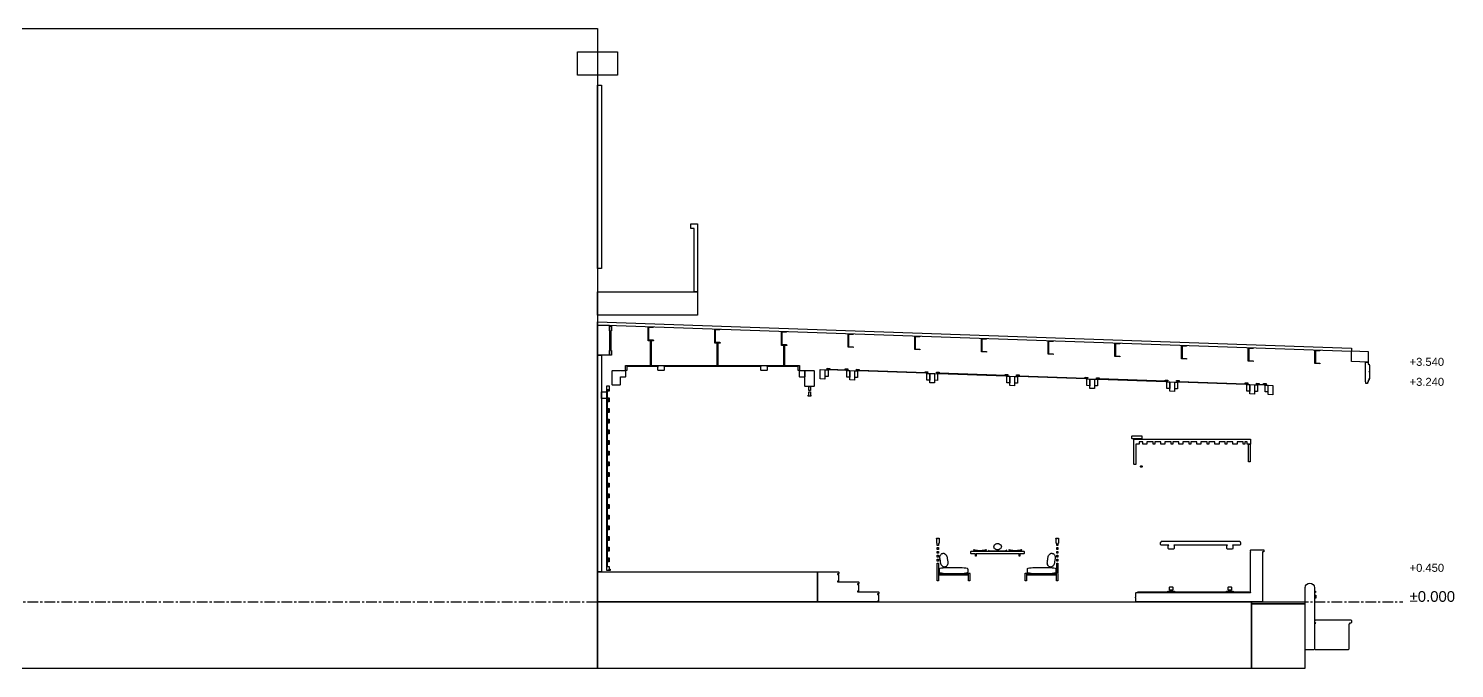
# Model space of a CAD drawing. Header units: millimetres. Extents: x -2320 to 44593, y -183000 to 30400.
# Drawn here: x 21867 to 43252, y -87000 to -77400 of the extents above; entities that cross this region are included whole.
import ezdxf

# ---------------------------------------------------------------- set-up
doc = ezdxf.new("R2010")
doc.units = ezdxf.units.MM
doc.header["$LTSCALE"] = 50
doc.linetypes.add('CENTER', pattern=[5.08, 3.175, -0.635, 0.635, -0.635])
for name, color, linetype in [('A-BLDG', 8, 'Continuous'), ('A-DIMS', 1, 'Continuous'), ('A-SECT', 7, 'Continuous'), ('S-GRID', 8, 'CENTER')]:
    doc.layers.add(name, color=color, linetype=linetype)
doc.styles.add('VN', font='arial.ttf')

msp = doc.modelspace()

# ---------------------------------------------------------------- linework, layer by layer
at = {"layer": 'A-BLDG'}
for points in [[(30400, -87000), (0, -87000), (0, -77400), (30400, -77400)], [(30700, -78100), (30100, -78100), (30100, -77750), (30700, -77750)], [(30400, -81000), (30400, -78250), (30460, -78250), (30460, -81000)], [(31850, -81350), (31850, -80400), (31800, -80400), (31800, -80330), (31900, -80330), (31900, -80350), (31900, -80400), (31900, -81350)], [(31900, -81700), (30400, -81700), (30400, -81350), (31900, -81350)], [(30610, -82300), (30580, -82300), (30580, -82230), (30584, -82230), (30584, -81935), (30580, -81935), (30580, -81865), (30610, -81865), (30610, -81935), (30601, -81935), (30601, -82230), (30610, -82230)], [(30460, -85550), (30400, -85550), (30400, -82300), (30460, -82300)], [(30540, -82850), (30540, -82950), (30460, -82950), (30460, -82850)]]:
    msp.add_lwpolyline(points, close=True, dxfattribs=at)
at = {"layer": 'A-SECT'}
for points in [[(41708.7, -82195.8), (41708.7, -82245.8), (30400, -81850), (30400, -81800)], [(30580, -81850), (30580, -82300), (30400, -82300), (30400, -81850)], [(31160, -81884.6), (31160, -81876.6), (31235, -81879.2), (31235, -81887.2), (31166, -81884.8), (31166, -82068.8), (31160, -82068.6)], [(31160, -82076.6), (31160, -82068.6), (31235, -82071.2), (31235, -82079.2)], [(31160, -82086), (31160, -82078), (31240, -82078), (31240, -82086)], [(31205, -82086), (31205, -82455), (31195, -82455), (31195, -82086)], [(32160, -81919.6), (32160, -81911.6), (32235, -81914.2), (32235, -81922.2), (32166, -81919.8), (32166, -82103.8), (32160, -82103.6)], [(32160, -82111.6), (32160, -82103.6), (32235, -82106.2), (32235, -82114.2)], [(32160, -82121), (32160, -82113), (32240, -82113), (32240, -82121)], [(32205, -82121), (32205, -82455), (32195, -82455), (32195, -82121)], [(33160, -81954.6), (33160, -81946.6), (33235, -81949.2), (33235, -81957.2), (33166, -81954.8), (33166, -82138.8), (33160, -82138.6)], [(34160, -81989.6), (34160, -81981.6), (34235, -81984.2), (34235, -81992.2), (34166, -81989.8), (34166, -82173.8), (34160, -82173.6)], [(35160, -82024.6), (35160, -82016.6), (35235, -82019.2), (35235, -82027.2), (35166, -82024.8), (35166, -82208.8), (35160, -82208.6)], [(36160, -82059.6), (36160, -82051.6), (36235, -82054.2), (36235, -82062.2), (36166, -82059.8), (36166, -82243.8), (36160, -82243.6)], [(37160, -82094.6), (37160, -82086.6), (37235, -82089.2), (37235, -82097.2), (37166, -82094.8), (37166, -82278.8), (37160, -82278.6)], [(33160, -82146.6), (33160, -82138.6), (33235, -82141.2), (33235, -82149.2)], [(33240, -82156), (33160, -82156), (33160, -82148), (33240, -82148)], [(33205, -82156), (33205, -82455), (33195, -82455), (33195, -82156)], [(34160, -82181.6), (34160, -82173.6), (34235, -82176.2), (34235, -82184.2)], [(35160, -82216.6), (35160, -82208.6), (35235, -82211.2), (35235, -82219.2)], [(36160, -82251.6), (36160, -82243.6), (36235, -82246.2), (36235, -82254.2)], [(37160, -82286.6), (37160, -82278.6), (37235, -82281.2), (37235, -82289.2)], [(38160, -82129.6), (38160, -82121.6), (38235, -82124.2), (38235, -82132.2), (38166, -82129.8), (38166, -82313.8), (38160, -82313.6)], [(38160, -82321.6), (38160, -82313.6), (38235, -82316.2), (38235, -82324.2)], [(39160, -82164.6), (39160, -82156.6), (39235, -82159.2), (39235, -82167.2), (39166, -82164.8), (39166, -82348.8), (39160, -82348.6)], [(40160, -82199.6), (40160, -82191.6), (40235, -82194.2), (40235, -82202.2), (40166, -82199.8), (40166, -82383.8), (40160, -82383.6)], [(41160, -82234.6), (41160, -82226.6), (41235, -82229.2), (41235, -82237.2), (41166, -82234.8), (41166, -82418.8), (41160, -82418.6)], [(41958.8, -82244.6), (41958.8, -82404.6), (41708.8, -82395.8), (41708.8, -82235.8)], [(30620, -82746), (30620, -82534), (30624, -82530), (30736, -82530), (30740, -82534), (30744, -82530), (30816, -82530), (30820, -82534), (30820, -82626), (30816, -82630), (30744, -82630), (30740, -82626), (30740, -82746), (30736, -82750), (30624, -82750)], [(30820, -82470), (30820, -82455), (33430, -82455), (33430, -82470), (33430, -82530), (33410, -82530), (33410, -82470), (32937.2, -82470), (32945, -82474), (32945, -82526), (32937.2, -82530), (32855.7, -82530), (32847.9, -82526), (32847.9, -82474), (32855.7, -82470), (31394.3, -82470), (31402.1, -82474), (31402.1, -82526), (31394.3, -82530), (31312.8, -82530), (31305, -82526), (31305, -82474), (31312.8, -82470), (30840, -82470), (30840, -82530), (30820, -82530)], [(33434, -82630), (33430, -82626), (33430, -82534), (33434, -82530), (33506, -82530), (33510, -82534), (33510, -82626), (33506, -82630)], [(33650, -82536), (33650, -82764), (33644, -82770), (33516, -82770), (33510, -82764), (33510, -82536), (33516, -82530), (33644, -82530)], [(33740, -82516.9), (33810, -82519.4), (33810, -82659.3), (33740, -82656.9)], [(33815, -82619.5), (33815, -82519.5), (33857, -82521), (33857, -82621)], [(33842, -82508.5), (33842, -82496.5), (33882, -82497.9), (33882, -82509.9), (34125, -82518.4), (34125, -82530.4), (33872, -82521.5), (33872, -82509.6)], [(34155, -82519.4), (34115, -82518), (34115, -82506), (34155, -82507.4)], [(34140, -82630.9), (34140, -82530.9), (34182, -82532.4), (34182, -82632.4)], [(34185, -82532.5), (34255, -82534.9), (34255, -82674.9), (34185, -82672.5)], [(34300, -82636.5), (34258, -82635), (34258, -82535), (34300, -82536.5)], [(34285, -82512), (34325, -82513.4), (34325, -82525.4), (35325, -82560.4), (35325, -82572.4), (34315, -82537), (34315, -82525.1), (34285, -82524)], [(35355, -82561.4), (35315, -82560), (35315, -82548), (35355, -82549.4)], [(39160, -82356.6), (39160, -82348.6), (39235, -82351.2), (39235, -82359.2)], [(40160, -82391.6), (40160, -82383.6), (40235, -82386.2), (40235, -82394.2)], [(41160, -82426.6), (41160, -82418.6), (41235, -82421.2), (41235, -82429.2)], [(41923.9, -82704.7), (41921.8, -82704.7), (41918.8, -82701.7), (41918.8, -82409.7), (41921.8, -82406.7), (41956, -82406.7), (41959, -82409.7), (41959, -82434.7), (41971.1, -82434.8), (41971.1, -82450.8), (41973.1, -82448.8), (41977.1, -82448.8), (41979.1, -82450.8), (41979.1, -82546.8), (41977.1, -82548.8), (41973.1, -82548.8), (41971.1, -82546.8), (41971.1, -82554.8), (41973.1, -82552.8), (41977.1, -82552.8), (41979.1, -82554.8), (41979.1, -82650.8), (41977.1, -82652.8), (41973.1, -82652.8), (41971.1, -82650.8), (41971.1, -82674.8), (41959, -82674.7), (41959, -82701.7), (41956, -82704.7), (41949, -82704.7), (41949, -82725), (41923.9, -82726.4)], [(30575, -82940.1), (30575, -82943.6), (30575, -82959.9), (30545, -82959.9), (30545, -82963), (30575, -82963), (30575, -82963.3), (30575, -82977), (30545, -82977), (30545, -82980.1), (30575, -82980.1), (30575, -82996.4), (30575, -82999.9), (30545, -82999.9), (30545, -83100.1), (30575, -83100.1), (30575, -83103.6), (30575, -83119.9), (30545, -83119.9), (30545, -83123), (30575, -83123), (30575, -83123.3), (30575, -83137), (30545, -83137), (30545, -83140.1), (30575, -83140.1), (30575, -83156.4), (30575, -83159.9), (30545, -83159.9), (30545, -83260.1), (30575, -83260.1), (30575, -83263.6), (30575, -83279.9), (30545, -83279.9), (30545, -83283), (30575, -83283), (30575, -83296.7), (30575, -83297), (30545, -83297), (30545, -83300.1), (30575, -83300.1), (30575, -83316.4), (30575, -83319.9), (30545, -83319.9), (30545, -83420.1), (30575, -83420.1), (30575, -83423.6), (30575, -83439.9), (30545, -83439.9), (30545, -83443), (30575, -83443), (30575, -83456.7), (30575, -83457), (30545, -83457), (30545, -83460.1), (30575, -83460.1), (30575, -83476.4), (30575, -83479.9), (30545, -83479.9), (30545, -83580.1), (30575, -83580.1), (30575, -83583.6), (30575, -83599.9), (30545, -83599.9), (30545, -83603), (30575, -83603), (30575, -83603.3), (30575, -83617), (30545, -83617), (30545, -83620.1), (30575, -83620.1), (30575, -83636.4), (30575, -83639.9), (30545, -83639.9), (30545, -83740.1), (30575, -83740.1), (30575, -83743.6), (30575, -83759.9), (30545, -83759.9), (30545, -83763), (30575, -83763), (30575, -83776.7), (30575, -83777), (30545, -83777), (30545, -83780.1), (30575, -83780.1), (30575, -83796.4), (30575, -83799.9), (30545, -83799.9), (30545, -83900.1), (30575, -83900.1), (30575, -83903.6), (30575, -83919.9), (30545, -83919.9), (30545, -83923), (30575, -83923), (30575, -83936.7), (30575, -83937), (30545, -83937), (30545, -83940.1), (30575, -83940.1), (30575, -83956.4), (30575, -83959.9), (30545, -83959.9), (30545, -84060.1), (30575, -84060.1), (30575, -84063.6), (30575, -84079.9), (30545, -84079.9), (30545, -84083), (30575, -84083), (30575, -84083.3), (30575, -84097), (30545, -84097), (30545, -84100.1), (30575, -84100.1), (30575, -84116.4), (30575, -84119.9), (30545, -84119.9), (30545, -84220.1), (30575, -84220.1), (30575, -84223.6), (30575, -84239.9), (30545, -84239.9), (30545, -84243), (30575, -84243), (30575, -84243.3), (30575, -84257), (30545, -84257), (30545, -84260.1), (30575, -84260.1), (30575, -84276.4), (30575, -84279.9), (30545, -84279.9), (30545, -84380.1), (30575, -84380.1), (30575, -84383.6), (30575, -84399.9), (30545, -84399.9), (30545, -84403), (30575, -84403), (30575, -84403.3), (30575, -84417), (30545, -84417), (30545, -84420.1), (30575, -84420.1), (30575, -84436.4), (30575, -84439.9), (30545, -84439.9), (30545, -84540.1), (30575, -84540.1), (30575, -84558.7), (30575, -84559.9), (30545, -84559.9), (30545, -84563), (30575, -84563), (30575, -84576.7), (30575, -84577), (30545, -84577), (30545, -84580.1), (30575, -84580.1), (30575, -84581.3), (30575, -84599.9), (30545, -84599.9), (30545, -84700.1), (30575, -84700.1), (30575, -84703.6), (30575, -84719.9), (30545, -84719.9), (30545, -84723), (30575, -84723), (30575, -84736.7), (30575, -84737), (30545, -84737), (30545, -84740.1), (30575, -84740.1), (30575, -84756.4), (30575, -84759.9), (30545, -84759.9), (30545, -84860.1), (30575, -84860.1), (30575, -84878.7), (30575, -84879.9), (30545, -84879.9), (30545, -84883), (30575, -84883), (30575, -84883.3), (30575, -84897), (30545, -84897), (30545, -84900.1), (30575, -84900.1), (30575, -84901.3), (30575, -84919.9), (30545, -84919.9), (30545, -85020.1), (30575, -85020.1), (30575, -85023.6), (30575, -85039.9), (30545, -85039.9), (30545, -85043), (30575, -85043), (30575, -85043.3), (30575, -85057), (30545, -85057), (30545, -85060.1), (30575, -85060.1), (30575, -85061.3), (30575, -85079.9), (30545, -85079.9), (30545, -85180.1), (30575, -85180.1), (30575, -85183.6), (30575, -85199.9), (30545, -85199.9), (30545, -85203), (30575, -85203), (30575, -85203.3), (30575, -85217), (30545, -85217), (30545, -85220.1), (30575, -85220.1), (30575, -85236.4), (30575, -85239.9), (30545, -85239.9), (30545, -85340.1), (30575, -85340.1), (30575, -85358.7), (30575, -85359.9), (30545, -85359.9), (30545, -85363), (30575, -85363), (30575, -85363.3), (30575, -85377), (30545, -85377), (30545, -85380.1), (30575, -85380.1), (30575, -85396.4), (30575, -85399.9), (30545, -85399.9), (30545, -85470), (30575, -85470), (30575, -85471), (30575, -85472.1), (30575, -85475.1), (30575, -85476.3), (30575, -85477.6), (30575, -85478.8), (30575, -85481.1), (30575, -85481.8), (30575, -85530), (30545, -85530), (30540, -85530), (30540, -82760), (30545, -82760), (30575, -82760), (30575, -82807.5), (30575, -82809.6), (30575, -82817), (30575, -82820), (30545, -82820), (30545, -82820.1), (30575, -82820.1), (30575, -82839.9), (30545, -82839.9), (30545, -82940.1)], [(35382, -82674.4), (35340, -82672.9), (35340, -82572.9), (35382, -82574.4)], [(35385, -82574.5), (35455, -82576.9), (35455, -82716.9), (35385, -82714.5)], [(35500, -82678.5), (35458, -82677), (35458, -82577), (35500, -82578.5)], [(35485, -82554), (35525, -82555.4), (35525, -82567.4), (36525, -82602.4), (36525, -82614.4), (35515, -82579), (35515, -82567.1), (35485, -82566)], [(36515, -82602), (36515, -82590), (36555, -82591.4), (36555, -82603.4)], [(36582, -82716.4), (36540, -82714.9), (36540, -82614.9), (36582, -82616.4)], [(36585, -82616.5), (36655, -82618.9), (36655, -82758.9), (36585, -82756.5)], [(36658, -82719), (36658, -82619), (36700, -82620.5), (36700, -82720.5)], [(36685, -82608), (36685, -82596), (36725, -82597.4), (36725, -82609.4), (37725, -82644.4), (37725, -82656.4), (36715, -82621), (36715, -82609.1)], [(37755, -82645.4), (37715, -82644), (37715, -82632), (37755, -82633.4)], [(37782, -82758.4), (37740, -82756.9), (37740, -82656.9), (37782, -82658.4)], [(37785, -82658.5), (37855, -82660.9), (37855, -82800.9), (37785, -82798.5)], [(37858, -82761), (37858, -82661), (37900, -82662.5), (37900, -82762.5)], [(37885, -82638), (37925, -82639.4), (37925, -82651.4), (38925, -82686.4), (38925, -82698.4), (37915, -82663), (37915, -82651.1), (37885, -82650)], [(38915, -82686), (38915, -82674), (38955, -82675.4), (38955, -82687.4)], [(38982, -82800.4), (38940, -82798.9), (38940, -82698.9), (38982, -82700.4)], [(38985, -82700.5), (39055, -82702.9), (39055, -82842.9), (38985, -82840.5)], [(39100, -82804.5), (39058, -82803), (39058, -82703), (39100, -82704.5)], [(39085, -82680), (39125, -82681.4), (39125, -82693.4), (40125, -82728.4), (40125, -82740.4), (39115, -82705), (39115, -82693.1), (39085, -82692)], [(40115, -82728), (40115, -82716), (40155, -82717.4), (40155, -82729.4)], [(40140, -82840.9), (40140, -82740.9), (40182, -82742.4), (40182, -82842.4)], [(40185, -82742.5), (40255, -82744.9), (40255, -82884.9), (40185, -82882.5)], [(40258, -82845), (40258, -82745), (40300, -82746.5), (40300, -82846.5)], [(40285, -82722), (40325, -82723.4), (40325, -82735.4), (40396.9, -82737.9), (40396.9, -82749.9), (40315, -82747), (40315, -82735.1), (40285, -82734)], [(40386.9, -82737.5), (40386.9, -82725.5), (40427.1, -82726.9), (40427.1, -82738.9)], [(40454.2, -82851.9), (40412, -82850.4), (40412, -82750.4), (40454.2, -82751.9)], [(40459.2, -82752.1), (40529.5, -82754.5), (40529.5, -82894.5), (40459.2, -82892.1)], [(33560, -82900.8), (33567.5, -82900.8), (33567.5, -82851.6), (33592.5, -82851.6), (33592.5, -82900.8), (33600, -82900.8), (33600, -82912.9), (33600, -82913.1), (33592.5, -82913.1), (33567.5, -82913.1), (33560, -82913.1), (33560, -82912.9)], [(33567.5, -82830), (33567.5, -82827.6), (33567.5, -82824), (33567.5, -82819.1), (33567.5, -82770), (33592.5, -82770), (33592.5, -82819.1), (33592.5, -82824), (33592.5, -82827.6), (33592.5, -82830)], [(38565.1, -83514), (38565.1, -83550), (38561.1, -83554), (38419.1, -83554), (38415.1, -83550), (38415.1, -83514), (38419.1, -83510), (38561.1, -83510)], [(38518.9, -83635), (38517.9, -83635), (38516.9, -83635), (38515.9, -83635), (38514.7, -83635), (38510, -83635), (38475.1, -83635), (38475.1, -83936), (38471.1, -83940), (38449.1, -83940), (38445.1, -83936), (38445.1, -83564), (38449.1, -83560), (38471.1, -83560), (38475.1, -83564), (38475.1, -83560), (40195.1, -83560), (40195.1, -83600), (40195.1, -83635), (40160.2, -83635), (40155.5, -83635), (40154.3, -83635), (40153.3, -83635), (40152.3, -83635), (40151.3, -83635), (40149.8, -83635), (40145.1, -83635), (40145.1, -83600), (40106.1, -83600), (40106.1, -83635), (40096.6, -83635), (40084.1, -83635), (40084.1, -83600), (39990.7, -83600), (39990.7, -83635), (39960.7, -83635), (39959.5, -83635), (39933.3, -83635), (39929.5, -83635), (39929.5, -83600), (39836.1, -83600), (39836.1, -83635), (39826.6, -83635), (39814.1, -83635), (39814.1, -83600), (39720.7, -83600), (39720.7, -83635), (39690.7, -83635), (39690.1, -83635), (39689.5, -83635), (39663.3, -83635), (39659.5, -83635), (39659.5, -83600), (39566.1, -83600), (39566.1, -83635), (39553.6, -83635), (39544.1, -83635), (39544.1, -83600), (39450.7, -83600), (39450.7, -83635), (39420.7, -83635), (39419.5, -83635), (39389.5, -83635), (39389.5, -83600), (39296.1, -83600), (39296.1, -83635), (39283.6, -83635), (39274.1, -83635), (39274.1, -83600), (39180.7, -83600), (39180.7, -83635), (39150.7, -83635), (39149.5, -83635), (39119.5, -83635), (39119.5, -83600), (39026.1, -83600), (39026.1, -83635), (39016.6, -83635), (39004.1, -83635), (39004.1, -83600), (38910.7, -83600), (38910.7, -83635), (38906.9, -83635), (38880.7, -83635), (38879.5, -83635), (38853.3, -83635), (38849.5, -83635), (38849.5, -83600), (38756.1, -83600), (38756.1, -83635), (38743.6, -83635), (38734.1, -83635), (38734.1, -83600), (38640.7, -83600), (38640.7, -83635), (38610.7, -83635), (38609.5, -83635), (38579.5, -83635), (38579.5, -83600), (38525.1, -83600), (38525.1, -83635), (38520.4, -83635)], [(40190.1, -83635), (40190.1, -83900), (40164, -83900), (40164, -83635)], [(38558.2, -83958.4), (38563.6, -83961.5), (38566.7, -83966.9), (38566.7, -83973.1), (38563.6, -83978.5), (38558.2, -83981.6), (38552, -83981.6), (38546.6, -83978.5), (38543.5, -83973.1), (38543.5, -83966.9), (38546.6, -83961.5), (38552, -83958.4)], [(35496, -85153.6), (35496, -85152.2), (35496, -85147.3), (35496, -85142.5), (35496, -85125), (35492, -85125), (35488, -85121), (35488, -85064), (35492, -85060), (35488, -85060), (35484, -85056), (35484, -85049), (35488, -85045), (35522, -85045), (35526, -85049), (35526, -85056), (35522, -85060), (35518, -85060), (35522, -85064), (35522, -85121), (35518, -85125), (35512, -85125), (35512, -85142.5), (35512, -85147.3), (35512, -85152.2), (35512, -85153.6)], [(37304, -85153.6), (37288, -85153.6), (37288, -85152.2), (37288, -85148.9), (37288, -85147.3), (37288, -85142.5), (37288, -85125), (37282, -85125), (37278, -85121), (37278, -85064), (37282, -85060), (37278, -85060), (37274, -85056), (37274, -85049), (37278, -85045), (37312, -85045), (37316, -85049), (37316, -85056), (37312, -85060), (37308, -85060), (37312, -85064), (37312, -85121), (37308, -85125), (37304, -85125), (37304, -85142.5), (37304, -85147.3), (37304, -85148.9), (37304, -85152.2)], [(38968.1, -85210), (38960.1, -85202), (38960.1, -85158), (38968.1, -85150), (38853.1, -85150), (38845.1, -85142), (38845.1, -85108), (38853.1, -85100), (38859.1, -85100), (38855.1, -85096), (38859.1, -85092), (40031.1, -85092), (40035.1, -85096), (40031.1, -85100), (40037.1, -85100), (40045.1, -85108), (40045.1, -85142), (40037.1, -85150), (39922.1, -85150), (39930.1, -85158), (39930.1, -85202), (39922.1, -85210), (39848.1, -85210), (39840.1, -85202), (39840.1, -85158), (39848.1, -85150), (39042.1, -85150), (39050.1, -85158), (39050.1, -85202), (39042.1, -85210)], [(35496, -85202.9), (35496, -85193.9), (35496, -85185.2), (35496, -85183.8), (35512, -85183.8), (35512, -85185.2), (35512, -85193.9), (35512, -85202.9), (35512, -85211.6), (35512, -85213), (35496, -85213), (35496, -85211.6)], [(35496, -85262.3), (35496, -85253.3), (35496, -85244.6), (35496, -85243.2), (35512, -85243.2), (35512, -85244.6), (35512, -85253.3), (35512, -85262.3), (35512, -85271), (35512, -85272.4), (35496, -85272.4), (35496, -85271)], [(35496, -85330.4), (35496, -85321.7), (35496, -85312.7), (35496, -85304), (35496, -85302.6), (35512, -85302.6), (35512, -85304), (35512, -85312.7), (35512, -85321.7), (35512, -85330.4), (35512, -85331.8), (35496, -85331.8)], [(35604.9, -85477.8), (35602.1, -85477.9), (35600, -85478), (35599.3, -85478), (35596.5, -85477.9), (35593.6, -85477.8), (35590.3, -85477.1), (35584.2, -85473.8), (35573.7, -85466.2), (35562.6, -85455.7), (35555, -85444.3), (35550.4, -85432.3), (35547.5, -85420.1), (35545.6, -85407.7), (35544.3, -85395.3), (35542.8, -85382.9), (35540.6, -85370.6), (35538.2, -85358.3), (35536.2, -85346), (35535.4, -85333.4), (35536.3, -85320.7), (35540.2, -85307.4), (35547.7, -85294.2), (35555.4, -85283.8), (35560.4, -85278.9), (35563.3, -85277.2), (35566, -85276.2), (35568.7, -85275.3), (35569.3, -85275.2), (35571.4, -85274.6), (35574.1, -85273.9), (35576.8, -85273.3), (35579, -85272.9), (35580.6, -85272.2), (35581.2, -85272.6), (35582.3, -85272.5), (35585.1, -85272.2), (35587.9, -85272.1), (35590, -85272), (35590.7, -85272), (35593.5, -85272.1), (35596.4, -85272.2), (35599.7, -85272.9), (35605.8, -85276.2), (35616.3, -85283.8), (35627.4, -85294.3), (35635, -85305.7), (35639.6, -85317.7), (35642.5, -85329.9), (35644.4, -85342.3), (35645.7, -85354.7), (35647.2, -85367.1), (35649.4, -85379.4), (35651.8, -85391.7), (35653.8, -85404), (35654.6, -85416.6), (35653.7, -85429.3), (35649.8, -85442.6), (35642.3, -85455.8), (35634.6, -85466.2), (35629.6, -85471.1), (35626.7, -85472.8), (35624, -85473.8), (35621.3, -85474.7), (35620.7, -85474.8), (35618.6, -85475.4), (35615.9, -85476.1), (35613.2, -85476.7), (35611, -85477.1), (35609.4, -85477.8), (35608.8, -85477.4), (35607.7, -85477.5)], [(36070, -85274), (36064, -85280), (36006, -85280), (36000, -85274), (36000, -85246), (36006, -85240), (36064, -85240), (36070, -85246), (36070, -85240), (36730, -85240), (36730, -85246), (36736, -85240), (36794, -85240), (36800, -85246), (36800, -85274), (36794, -85280), (36736, -85280), (36730, -85274), (36730, -85280), (36733.5, -85280), (36733.5, -85316.5), (36721.5, -85316.5), (36721.5, -85280), (36078.5, -85280), (36078.5, -85316.5), (36066.5, -85316.5), (36066.5, -85280), (36070, -85280)], [(36174.9, -85227.1), (36197.7, -85222.8), (36227.5, -85216), (36232.7, -85218), (36222.4, -85228), (36197.7, -85234.2), (36174.9, -85239), (36168.4, -85240), (36159.1, -85240), (36146.4, -85240), (36135, -85240), (36123.6, -85240), (36110.9, -85240), (36101.6, -85240), (36095.1, -85239), (36072.3, -85234.2), (36047.6, -85228), (36037.3, -85218), (36042.5, -85216), (36072.3, -85222.8), (36095.1, -85227.1), (36101.6, -85228), (36110.9, -85228), (36123.6, -85228), (36135, -85228), (36146.4, -85228), (36159.1, -85228), (36168.4, -85228)], [(36270, -85240), (36270, -85237), (36275.7, -85237), (36261.8, -85225), (36265.9, -85223), (36278.6, -85233), (36286.6, -85233), (36345, -85233), (36365.4, -85233), (36376.2, -85233), (36383.2, -85233), (36388.5, -85233), (36392.7, -85233), (36396.5, -85233), (36400, -85233), (36403.5, -85233), (36407.3, -85233), (36411.5, -85233), (36416.8, -85233), (36423.8, -85233), (36434.6, -85233), (36455, -85233), (36513.4, -85233), (36521.4, -85233), (36534.1, -85223), (36538.2, -85225), (36524.3, -85237), (36530, -85237), (36530, -85240)], [(36456.8, -85175), (36445.6, -85203), (36439.9, -85207.4), (36424.1, -85216.6), (36411.4, -85221.2), (36400, -85222.6), (36388.6, -85221.2), (36375.9, -85216.6), (36360.1, -85207.4), (36354.4, -85203), (36343.2, -85175), (36351.6, -85145), (36360.1, -85139), (36375.9, -85130.5), (36388.6, -85126.3), (36400, -85125), (36411.4, -85126.3), (36424.1, -85130.5), (36439.9, -85139), (36448.4, -85145)], [(36727.7, -85222.8), (36757.5, -85216), (36762.7, -85218), (36752.3, -85228), (36727.7, -85234.2), (36704.9, -85239), (36698.4, -85240), (36689.1, -85240), (36676.4, -85240), (36665, -85240), (36653.6, -85240), (36640.9, -85240), (36631.6, -85240), (36625.1, -85239), (36602.3, -85234.2), (36577.6, -85228), (36567.3, -85218), (36572.5, -85216), (36602.3, -85222.8), (36625.1, -85227.1), (36631.6, -85228), (36640.9, -85228), (36653.6, -85228), (36665, -85228), (36676.4, -85228), (36689.1, -85228), (36698.4, -85228), (36704.9, -85227.1)], [(37184.1, -85476.1), (37181.4, -85475.4), (37179.3, -85474.8), (37178.7, -85474.7), (37176, -85473.8), (37173.3, -85472.8), (37170.4, -85471.1), (37165.4, -85466.2), (37157.7, -85455.8), (37150.2, -85442.6), (37146.3, -85429.3), (37145.4, -85416.6), (37146.2, -85404), (37148.2, -85391.7), (37150.6, -85379.4), (37152.8, -85367.1), (37154.3, -85354.7), (37155.6, -85342.3), (37157.5, -85329.9), (37160.4, -85317.7), (37165, -85305.7), (37172.6, -85294.3), (37183.7, -85283.8), (37194.2, -85276.2), (37200.3, -85272.9), (37203.6, -85272.2), (37206.5, -85272.1), (37209.3, -85272), (37210, -85272), (37212.1, -85272.1), (37214.9, -85272.2), (37217.7, -85272.5), (37218.8, -85272.6), (37219.4, -85272.2), (37221, -85272.9), (37223.2, -85273.3), (37225.9, -85273.9), (37228.6, -85274.6), (37230.7, -85275.2), (37231.3, -85275.3), (37234, -85276.2), (37236.7, -85277.2), (37239.6, -85278.9), (37244.6, -85283.8), (37252.3, -85294.2), (37259.8, -85307.4), (37263.7, -85320.7), (37264.6, -85333.4), (37263.8, -85346), (37261.8, -85358.3), (37259.4, -85370.6), (37257.2, -85382.9), (37255.7, -85395.3), (37254.4, -85407.7), (37252.5, -85420.1), (37249.6, -85432.3), (37245, -85444.3), (37237.4, -85455.7), (37226.3, -85466.2), (37215.8, -85473.8), (37209.7, -85477.1), (37206.4, -85477.8), (37203.5, -85477.9), (37200.7, -85478), (37200, -85478), (37197.9, -85477.9), (37195.1, -85477.8), (37192.3, -85477.5), (37191.2, -85477.4), (37190.6, -85477.8), (37189, -85477.1), (37186.8, -85476.7)], [(37304, -85193.9), (37304, -85202.9), (37304, -85211.6), (37304, -85213), (37288, -85213), (37288, -85211.6), (37288, -85202.9), (37288, -85193.9), (37288, -85185.2), (37288, -85183.8), (37304, -85183.8), (37304, -85185.2)], [(37304, -85253.3), (37304, -85262.3), (37304, -85271), (37304, -85272.4), (37288, -85272.4), (37288, -85271), (37288, -85262.3), (37288, -85253.3), (37288, -85244.6), (37288, -85243.2), (37304, -85243.2), (37304, -85244.6)], [(37304, -85304), (37304, -85312.7), (37304, -85321.7), (37304, -85330.4), (37304, -85331.8), (37288, -85331.8), (37288, -85330.4), (37288, -85321.7), (37288, -85312.7), (37288, -85304), (37288, -85302.6), (37304, -85302.6)], [(38469.1, -85940), (38467.1, -85938), (38467.1, -85932), (38469.1, -85930), (38473.1, -85930), (38475.1, -85932), (38475.1, -85864), (38479.1, -85860), (40191.1, -85860), (40195.1, -85864), (40195.1, -85254), (40199.1, -85250), (40195.1, -85246), (40195.1, -85224), (40199.1, -85220), (40391.1, -85220), (40395.1, -85224), (40395.1, -85246), (40391.1, -85250), (40371.1, -85250), (40375.1, -85254), (40375.1, -85996), (40371.1, -86000), (40199.1, -86000), (40195.1, -85996), (40191.1, -86000), (38479.1, -86000), (38475.1, -85996), (38475.1, -85938), (38473.1, -85940)], [(30576, -85528), (30576, -85510), (30590, -85510), (30590, -85528)], [(35495, -85637), (35495, -85573), (35493, -85570), (35495, -85567), (35495, -85453), (35493, -85450), (35496, -85450), (35496, -85432.5), (35496, -85427.7), (35496, -85426.1), (35496, -85422.8), (35496, -85421.4), (35512, -85421.4), (35512, -85422.8), (35512, -85426.1), (35512, -85427.7), (35512, -85432.5), (35512, -85450), (35515, -85450), (35513, -85453), (35513, -85567), (35515, -85570), (35517, -85570), (35515, -85573), (35515, -85637), (35517, -85640), (35514, -85640), (35514, -85683.4), (35496, -85683.4), (35496, -85640), (35493, -85640)], [(35496, -85381.1), (35496, -85372.1), (35496, -85363.4), (35496, -85362), (35512, -85362), (35512, -85363.4), (35512, -85372.1), (35512, -85381.1), (35512, -85389.8), (35512, -85391.2), (35496, -85391.2), (35496, -85389.8)], [(35527.1, -85530.4), (35527.2, -85527.5), (35527.3, -85523), (35527.5, -85518.6), (35527.9, -85514.1), (35528.3, -85509.6), (35528.8, -85505.1), (35530.4, -85500.6), (35538.5, -85496.2), (35557.3, -85491.9), (35582.5, -85488.4), (35608.8, -85486.3), (35635, -85485.3), (35661.3, -85484.8), (35687.5, -85484.6), (35713.8, -85484.6), (35740, -85484.6), (35766.3, -85484.6), (35792.5, -85484.6), (35818.8, -85484.8), (35845, -85485.3), (35871.3, -85486.3), (35897.5, -85488.4), (35922.7, -85491.9), (35941.5, -85496.2), (35949.6, -85500.6), (35951.2, -85505.1), (35951.7, -85509.6), (35952.1, -85514.1), (35952.5, -85518.6), (35952.7, -85523), (35952.8, -85527.5), (35952.9, -85531.7), (35953.3, -85533.2), (35952.9, -85533.6), (35952.8, -85536.5), (35952.7, -85541), (35952.5, -85545.4), (35952.1, -85549.9), (35951.7, -85554.4), (35951.2, -85558.9), (35949.6, -85563.4), (35941.5, -85567.8), (35922.7, -85572.1), (35897.5, -85575.6), (35871.3, -85577.7), (35845, -85578.7), (35818.8, -85579.2), (35792.5, -85579.4), (35766.3, -85579.4), (35740, -85579.4), (35713.8, -85579.4), (35687.5, -85579.4), (35661.3, -85579.2), (35635, -85578.7), (35608.8, -85577.7), (35582.5, -85575.6), (35557.3, -85572.1), (35538.5, -85567.8), (35530.4, -85563.4), (35528.8, -85558.9), (35528.3, -85554.4), (35527.9, -85549.9), (35527.5, -85545.4), (35527.3, -85541), (35527.2, -85536.5), (35527.1, -85532.3), (35526.7, -85530.8)], [(36847.5, -85518.6), (36847.9, -85514.1), (36848.3, -85509.6), (36848.8, -85505.1), (36850.4, -85500.6), (36858.5, -85496.2), (36877.3, -85491.9), (36902.5, -85488.4), (36928.7, -85486.3), (36955, -85485.3), (36981.2, -85484.8), (37007.5, -85484.6), (37033.7, -85484.6), (37060, -85484.6), (37086.2, -85484.6), (37112.5, -85484.6), (37138.7, -85484.8), (37165, -85485.3), (37191.2, -85486.3), (37217.5, -85488.4), (37242.7, -85491.9), (37261.5, -85496.2), (37269.6, -85500.6), (37271.2, -85505.1), (37271.7, -85509.6), (37272.1, -85514.1), (37272.5, -85518.6), (37272.7, -85523), (37272.8, -85527.5), (37272.9, -85530.4), (37273.3, -85530.8), (37272.9, -85532.3), (37272.8, -85536.5), (37272.7, -85541), (37272.5, -85545.4), (37272.1, -85549.9), (37271.7, -85554.4), (37271.2, -85558.9), (37269.6, -85563.4), (37261.5, -85567.8), (37242.7, -85572.1), (37217.5, -85575.6), (37191.2, -85577.7), (37165, -85578.7), (37138.7, -85579.2), (37112.5, -85579.4), (37086.2, -85579.4), (37060, -85579.4), (37033.7, -85579.4), (37007.5, -85579.4), (36981.2, -85579.2), (36955, -85578.7), (36928.7, -85577.7), (36902.5, -85575.6), (36877.3, -85572.1), (36858.5, -85567.8), (36850.4, -85563.4), (36848.8, -85558.9), (36848.3, -85554.4), (36847.9, -85549.9), (36847.5, -85545.4), (36847.3, -85541), (36847.2, -85536.5), (36847.1, -85533.6), (36846.7, -85533.2), (36847.1, -85531.7), (36847.2, -85527.5), (36847.3, -85523)], [(37283, -85570), (37285, -85570), (37287, -85567), (37287, -85453), (37285, -85450), (37288, -85450), (37288, -85432.5), (37288, -85427.7), (37288, -85422.8), (37288, -85421.4), (37304, -85421.4), (37304, -85422.8), (37304, -85427.7), (37304, -85432.5), (37304, -85450), (37307, -85450), (37305, -85453), (37305, -85567), (37307, -85570), (37305, -85573), (37305, -85637), (37307, -85640), (37304, -85640), (37304, -85683.4), (37286, -85683.4), (37286, -85640), (37283, -85640), (37285, -85637), (37285, -85573)], [(37304, -85372.1), (37304, -85381.1), (37304, -85389.8), (37304, -85391.2), (37288, -85391.2), (37288, -85389.8), (37288, -85381.1), (37288, -85372.1), (37288, -85363.4), (37288, -85362), (37304, -85362), (37304, -85363.4)], [(33700, -85552), (33700, -86000), (30400, -86000), (30400, -85552)], [(33700, -85856), (33700, -85730), (33700, -85724), (33700, -85706), (33700, -85580), (33706, -85580), (33700, -85574), (33700, -85556), (33706, -85550), (33950, -85550), (33950, -85548), (33970, -85548), (33970, -85550), (34014, -85550), (34020, -85556), (34020, -85574), (34014, -85580), (34000, -85580), (34000, -85592), (34002, -85590), (34010, -85590), (34012, -85592), (34012, -85688), (34010, -85690), (34002, -85690), (34000, -85688), (34000, -85700), (34250, -85700), (34250, -85698), (34270, -85698), (34270, -85700), (34314, -85700), (34320, -85706), (34320, -85724), (34314, -85730), (34300, -85730), (34300, -85742), (34302, -85740), (34310, -85740), (34312, -85742), (34312, -85838), (34310, -85840), (34302, -85840), (34300, -85838), (34300, -85850), (34550, -85850), (34550, -85848), (34570, -85848), (34570, -85850), (34614, -85850), (34620, -85856), (34620, -85874), (34614, -85880), (34600, -85880), (34600, -85892), (34602, -85890), (34610, -85890), (34612, -85892), (34612, -85988), (34610, -85990), (34602, -85990), (34600, -85988), (34600, -86000), (34300, -86000), (34000, -86000), (33700, -86000), (33700, -85880), (33700, -85874)], [(35520, -85580), (35960, -85580), (35960, -85600), (35520, -85600)], [(35965, -85637), (35965, -85573), (35963, -85570), (35987, -85570), (35985, -85573), (35985, -85637), (35987, -85640), (35984, -85640), (35984, -85683.4), (35966, -85683.4), (35966, -85640), (35963, -85640)], [(36813, -85570), (36837, -85570), (36835, -85573), (36835, -85637), (36837, -85640), (36834, -85640), (36834, -85683.4), (36816, -85683.4), (36816, -85640), (36813, -85640), (36815, -85637), (36815, -85573)], [(36840, -85580), (37280, -85580), (37280, -85600), (36840, -85600)], [(41145.7, -86720), (41021.1, -86720), (41013.1, -86712), (41013.1, -85796), (41016.1, -85793), (41015.1, -85788), (41020.3, -85762), (41035.1, -85739.9), (41057.2, -85725.2), (41083.4, -85720), (41109.5, -85725.2), (41131.7, -85739.9), (41146.5, -85762), (41151.7, -85788), (41150.7, -85793), (41153.7, -85796), (41153.7, -86712)], [(40175.1, -85850), (40175.1, -85860), (38505.1, -85860), (38505.1, -85850)], [(38955.1, -85840), (38957.1, -85838), (39053.1, -85838), (39055.1, -85840), (39055.1, -85848), (39053.1, -85850), (38957.1, -85850), (38955.1, -85848)], [(38980.1, -85780), (38985.1, -85775), (39025.1, -85775), (39030.1, -85780), (39030.1, -85820), (39025.1, -85825), (38985.1, -85825), (38980.1, -85820)], [(39837.1, -85850), (39835.1, -85848), (39835.1, -85840), (39837.1, -85838), (39933.1, -85838), (39935.1, -85840), (39935.1, -85848), (39933.1, -85850)], [(39860.1, -85780), (39865.1, -85775), (39905.1, -85775), (39910.1, -85780), (39910.1, -85820), (39905.1, -85825), (39865.1, -85825), (39860.1, -85820)], [(41161.8, -85860), (41158.8, -85857), (41158.8, -85843), (41161.8, -85840), (41165.8, -85840), (41168.8, -85843), (41168.8, -85857), (41165.8, -85860)], [(41158.8, -85947.1), (41158.8, -85900), (41170.8, -85900), (41170.8, -85945.1)], [(40208.7, -86001.8), (40208.7, -87000), (30400, -87000), (30400, -86001.8)], [(41008.8, -86000), (41008.8, -86030), (40208.7, -86030), (40208.7, -86000)], [(41008.8, -86030), (41008.8, -87000), (40208.7, -87000), (40208.7, -86030)], [(41168.8, -86720), (41158.8, -86710), (41158.8, -86330), (41168.8, -86320), (41170.8, -86320), (41158.8, -86308), (41158.8, -86282), (41170.8, -86270), (41696.7, -86270), (41708.8, -86282), (41708.8, -86308), (41696.7, -86320), (41678.6, -86320), (41678.6, -86335), (41668.6, -86335), (41668.6, -86710), (41658.5, -86720)]]:
    msp.add_lwpolyline(points, close=True, dxfattribs=at)
at = {"layer": 'S-GRID'}
msp.add_line((-500, -86000), (42479.1, -86000), dxfattribs=at)

# ---------------------------------------------------------------- texts
at = {"layer": 'A-DIMS', "style": 'VN'}
for s, height, p in [('+3.540', 120, (42579.1, -82460)), ('+3.240', 120, (42579.1, -82760)), ('+0.450', 120, (42579.1, -85550)), ('±0.000', 160, (42579.1, -86000))]:
    msp.add_text(s, height=height, dxfattribs=at).set_placement(p)

doc.saveas('drawing.dxf')
